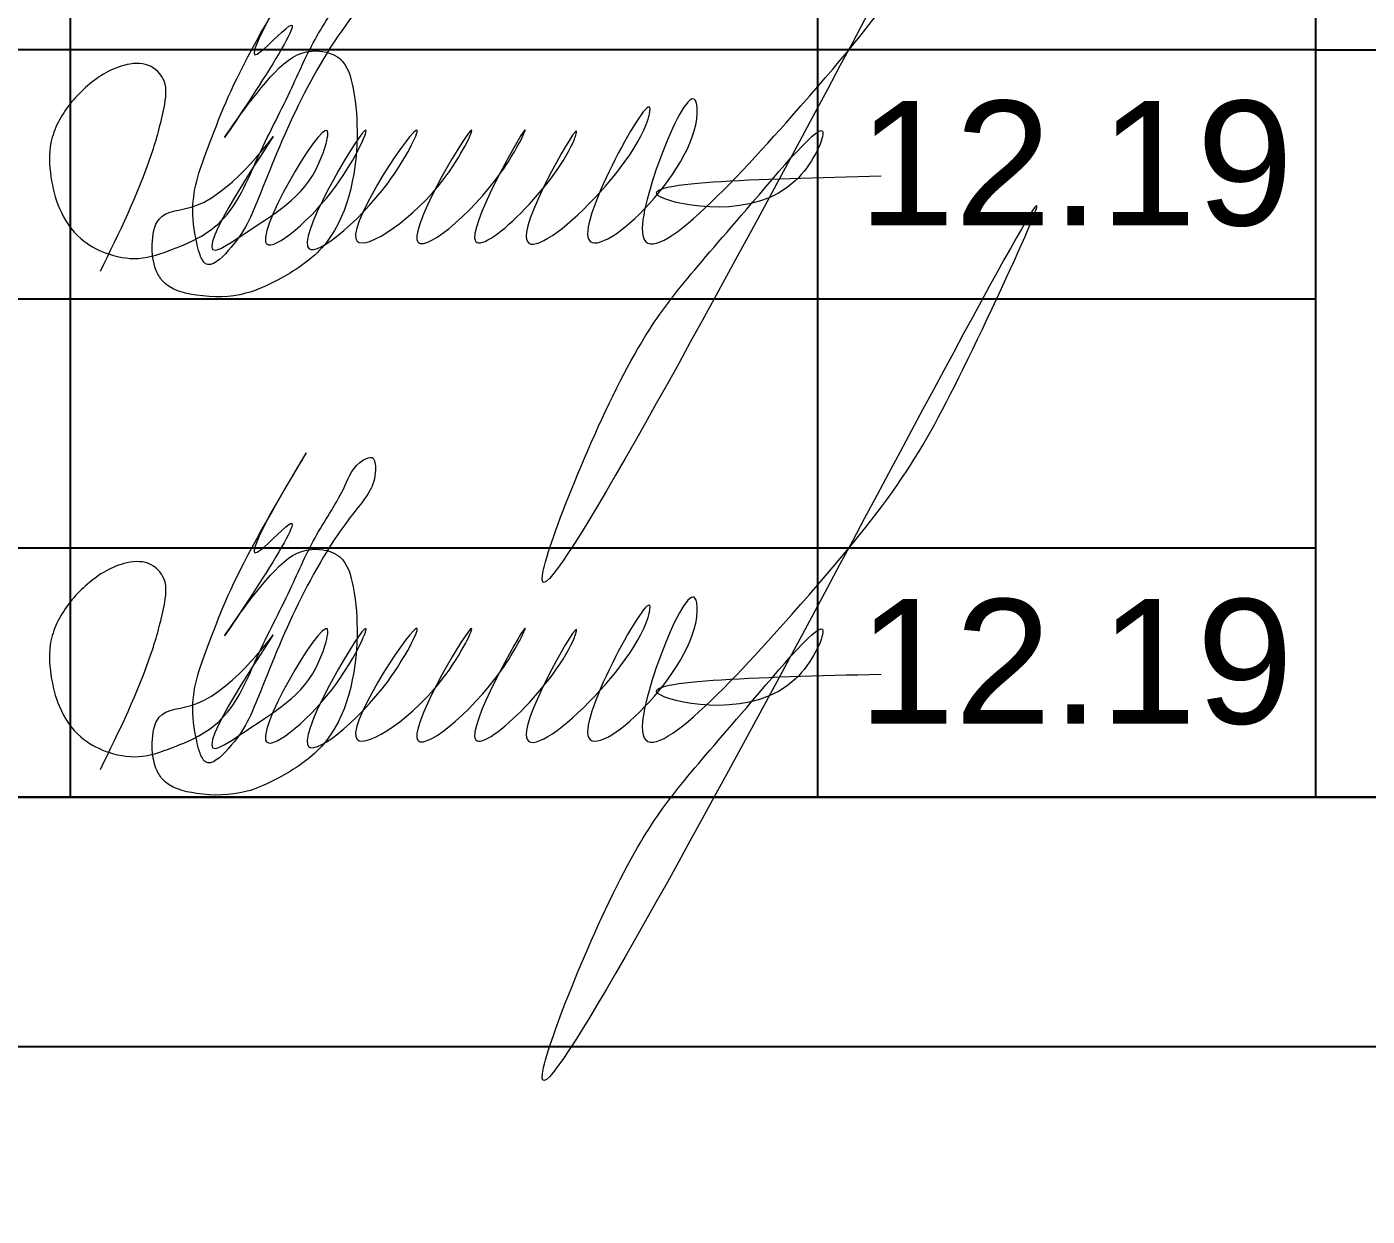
# Model space of a CAD drawing. Header units: metres. Extents: x -1525 to -1043, y -1331 to -1144.
# Drawn here: x -1389.2 to -1386.509, y -1265.148 to -1262.761 of the extents above; entities that cross this region are included whole.
import ezdxf

# ---------------------------------------------------------------- set-up
doc = ezdxf.new("R2010")
doc.units = ezdxf.units.M
doc.header["$MEASUREMENT"] = 0
doc.layers.add('ELPROJECT', color=7, linetype='Continuous')
doc.styles.add('GOST 2.304', font='CS_Gost2304.shx')

msp = doc.modelspace()

# ---------------------------------------------------------------- linework, layer by layer
at = {"color": 5, "linetype": 'Continuous', "lineweight": 0}
for points in [[(-1389.05204434, -1263.25152174), (-1388.94937893, -1263.01670392), (-1388.92419558, -1262.92271836), (-1388.92419558, -1262.86951444), (-1388.95542291, -1262.83828711), (-1389.00470318, -1262.83828711), (-1389.08204945, -1262.882943), (-1389.13680197, -1262.95273132), (-1389.15125364, -1262.99311966), (-1389.15125364, -1263.06173626), (-1389.13420615, -1263.12535836), (-1389.09136927, -1263.18605601), (-1389.04210731, -1263.21449741), (-1388.97534469, -1263.22564054), (-1388.90729254, -1263.20740602), (-1388.84881642, -1263.18080989), (-1388.80870938, -1263.14981011), (-1388.73734561, -1263.02620442), (-1388.6711517, -1262.89014092), (-1388.61742623, -1262.77971315), (-1388.56119679, -1262.68232091), (-1388.52398333, -1262.63016), (-1388.50661927, -1262.62550731), (-1388.49992578, -1262.65048775), (-1388.51093782, -1262.69158525), (-1388.54341066, -1262.73642546), (-1388.73463765, -1263.10485607), (-1388.79540565, -1263.21010934), (-1388.84091996, -1263.23638704), (-1388.85309336, -1263.21530209), (-1388.85874668, -1263.1942036), (-1388.8662388, -1263.11873292), (-1388.83311515, -1262.99511378), (-1388.73827307, -1262.78842069), (-1388.6400109, -1262.61822563), (-1388.73706462, -1262.81553845), (-1388.6739222, -1262.75994535), (-1388.80269441, -1262.98298538), (-1388.70194405, -1262.85246121), (-1388.62777304, -1262.80963856), (-1388.57152719, -1262.8247096), (-1388.54472857, -1262.88483815), (-1388.53681822, -1262.98175865), (-1388.60759733, -1263.20457864), (-1388.69536456, -1263.26886742), (-1388.75992357, -1263.29580069), (-1388.85912855, -1263.29955279), (-1388.92790703, -1263.27039169), (-1388.9404219, -1263.24871531), (-1388.9479782, -1263.1981007), (-1388.9342103, -1263.14671821), (-1388.8584948, -1263.11913393), (-1388.70559243, -1262.98216056), (-1388.82108624, -1263.20938904), (-1388.761628, -1263.17506081), (-1388.60739067, -1263.02082348), (-1388.59527161, -1262.97559454), (-1388.72043894, -1263.19239071), (-1388.5874736, -1263.09140516), (-1388.51911642, -1262.96849543), (-1388.63647115, -1263.20152327), (-1388.47460409, -1263.073926), (-1388.41614638, -1262.96849543), (-1388.53935237, -1263.1860733), (-1388.37324147, -1263.08006639), (-1388.30676322, -1262.96849543), (-1388.41655702, -1263.18834631), (-1388.2466844, -1263.05185148), (-1388.19917328, -1262.96849543), (-1388.30078981, -1263.18514615), (-1388.10319828, -1262.9931047), (-1388.09832807, -1262.98088897), (-1388.19679631, -1263.1731974), (-1387.95263781, -1262.94623652), (-1387.94997259, -1262.93628979), (-1388.07405639, -1263.17675125), (-1387.85498604, -1262.94614443), (-1387.85498604, -1262.91719936), (-1387.96419493, -1263.16503627), (-1387.66394009, -1262.94017972), (-1387.31988132, -1262.4471025), (-1387.18492633, -1262.15658213), (-1388.1624263, -1263.84966175), (-1387.97931374, -1263.41768113), (-1387.75457865, -1263.12708928), (-1387.6014366, -1262.97394723), (-1387.65705407, -1263.07027951), (-1387.92711936, -1263.1026493), (-1387.48442021, -1263.06008534)], [(-1389.05204434, -1264.25152174), (-1388.94937893, -1264.01670392), (-1388.92419558, -1263.92271836), (-1388.92419558, -1263.86951444), (-1388.95542291, -1263.83828711), (-1389.00470318, -1263.83828711), (-1389.08204945, -1263.882943), (-1389.13680197, -1263.95273132), (-1389.15125364, -1263.99311966), (-1389.15125364, -1264.06173626), (-1389.13420615, -1264.12535836), (-1389.09136927, -1264.18605601), (-1389.04210731, -1264.21449741), (-1388.97534469, -1264.22564054), (-1388.90729254, -1264.20740602), (-1388.84881642, -1264.18080989), (-1388.80870938, -1264.14981011), (-1388.73734561, -1264.02620442), (-1388.6711517, -1263.89014092), (-1388.61742623, -1263.77971315), (-1388.56119679, -1263.68232091), (-1388.52398333, -1263.63016), (-1388.50661927, -1263.62550731), (-1388.49992578, -1263.65048775), (-1388.51093782, -1263.69158525), (-1388.54341066, -1263.73642546), (-1388.73463765, -1264.10485607), (-1388.79540565, -1264.21010934), (-1388.84091996, -1264.23638704), (-1388.85309336, -1264.21530209), (-1388.85874668, -1264.1942036), (-1388.8662388, -1264.11873292), (-1388.83311515, -1263.99511378), (-1388.73827307, -1263.78842069), (-1388.6400109, -1263.61822563), (-1388.73706462, -1263.81553845), (-1388.6739222, -1263.75994535), (-1388.80269441, -1263.98298538), (-1388.70194405, -1263.85246121), (-1388.62777304, -1263.80963856), (-1388.57152719, -1263.8247096), (-1388.54472857, -1263.88483815), (-1388.53681822, -1263.98175865), (-1388.60759733, -1264.20457864), (-1388.69536456, -1264.26886742), (-1388.75992357, -1264.29580069), (-1388.85912855, -1264.29955279), (-1388.92790703, -1264.27039169), (-1388.9404219, -1264.24871531), (-1388.9479782, -1264.1981007), (-1388.9342103, -1264.14671821), (-1388.8584948, -1264.11913393), (-1388.70559243, -1263.98216056), (-1388.82108624, -1264.20938904), (-1388.761628, -1264.17506081), (-1388.60739067, -1264.02082348), (-1388.59527161, -1263.97559454), (-1388.72043894, -1264.19239071), (-1388.5874736, -1264.09140516), (-1388.51911642, -1263.96849543), (-1388.63647115, -1264.20152327), (-1388.47460409, -1264.073926), (-1388.41614638, -1263.96849543), (-1388.53935237, -1264.1860733), (-1388.37324147, -1264.08006639), (-1388.30676322, -1263.96849543), (-1388.41655702, -1264.18834631), (-1388.2466844, -1264.05185148), (-1388.19917328, -1263.96849543), (-1388.30078981, -1264.18514615), (-1388.10319828, -1263.9931047), (-1388.09832807, -1263.98088897), (-1388.19679631, -1264.1731974), (-1387.95263781, -1263.94623652), (-1387.94997259, -1263.93628979), (-1388.07405639, -1264.17675125), (-1387.85498604, -1263.94614443), (-1387.85498604, -1263.91719936), (-1387.96419493, -1264.16503627), (-1387.66394009, -1263.94017972), (-1387.31988132, -1263.4471025), (-1387.18492633, -1263.15658213), (-1388.1624263, -1264.84966175), (-1387.97931374, -1264.41768113), (-1387.75457865, -1264.12708928), (-1387.6014366, -1263.97394723), (-1387.65705407, -1264.07027951), (-1387.92711936, -1264.1026493), (-1387.48442021, -1264.06008534)]]:
    msp.add_spline(points, degree=3, dxfattribs=at)
at = {"layer": 'ELPROJECT'}
for p, q in [((-1389.11209089, -1264.30735169), (-1389.11209089, -1258.80735169)), ((-1387.61209089, -1264.30735169), (-1387.61209089, -1258.80735169)), ((-1386.61209089, -1264.30735169), (-1386.61209089, -1258.80735169)), ((-1386.61209089, -1262.80735169), (-1393.11209089, -1262.80735169)), ((-1386.61209089, -1262.80735169), (-1374.61209089, -1262.80735169)), ((-1386.61209089, -1263.30735169), (-1393.11209089, -1263.30735169)), ((-1386.61209089, -1263.80735169), (-1393.11209089, -1263.80735169)), ((-1414.11209089, -1264.30735169), (-1374.61209089, -1264.30735169)), ((-1374.61209089, -1264.30735169), (-1393.11209089, -1264.30735169)), ((-1416.11209089, -1264.80735169), (-1374.11209089, -1264.80735169))]:
    msp.add_line(p, q, dxfattribs=at)

# ---------------------------------------------------------------- texts
at = {"color": 7, "linetype": 'Continuous', "lineweight": 30, "char_height": 0.25, "attachment_point": 1, "line_spacing_factor": 0.72, "style": 'GOST 2.304'}
for insert in [(-1387.53127991, -1262.9094849), (-1387.53127991, -1263.9094849)]:
    msp.add_mtext('{\\fArial|b0|i0|c204|p39;12.19}', dxfattribs=dict(at, insert=insert))

doc.saveas('drawing.dxf')
